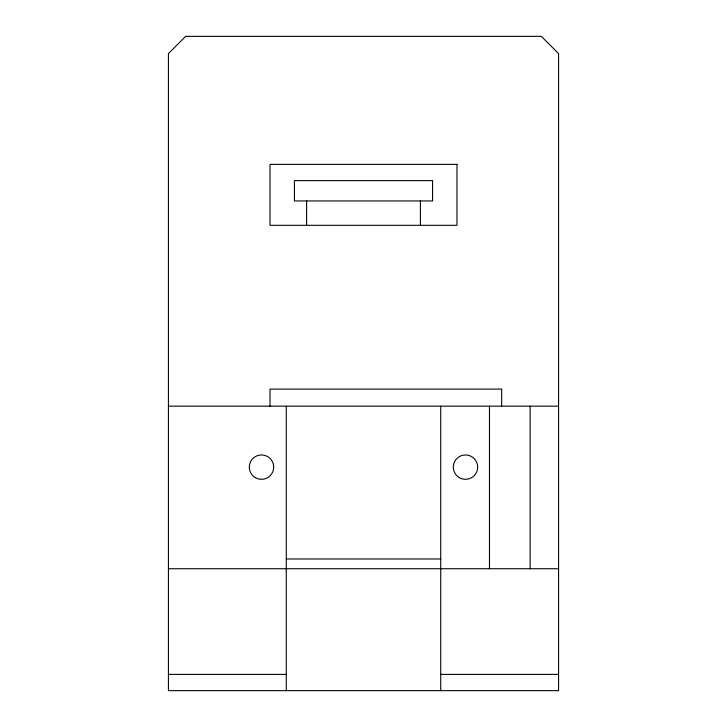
<?xml version="1.0" encoding="UTF-8"?>
<svg xmlns="http://www.w3.org/2000/svg" width="727" height="727" viewBox="0 0 727 727"><rect width="100%" height="100%" fill="white"/><g stroke="black" fill="none" stroke-linecap="round" stroke-linejoin="round"><path stroke-width="1.09" d="M168.428 406.175L558.572 406.175M286.284 558.981L440.716 558.981M168.428 568.732L558.572 568.732M168.428 674.392L286.284 674.392M440.716 674.392L558.572 674.392M530.119 406.175L530.119 568.732M501.675 406.175L501.675 389.099L270.026 389.099L270.026 406.175M489.48 406.175L489.48 568.732M440.716 406.175L440.716 690.65M420.397 200.943L420.397 225.325M306.603 200.943L306.603 225.325M286.284 406.175L286.284 690.65M185.658 36.35L168.428 53.58L168.428 690.65L558.572 690.65L558.572 53.58L541.342 36.35L185.658 36.35M456.974 164.366L270.026 164.366L270.026 225.325L456.974 225.325L456.974 164.366M432.583 180.623L294.417 180.623L294.417 200.943L432.583 200.943L432.583 180.623M255.395 477.694A12.195 12.195 0 0 0 273.688 467.134A12.195 12.195 0 0 0 255.395 456.574A12.195 12.195 0 0 0 255.395 477.694M459.409 477.694A12.195 12.195 0 0 0 477.694 467.134A12.195 12.195 0 0 0 459.409 456.574A12.195 12.195 0 0 0 459.409 477.694"/></g></svg>
